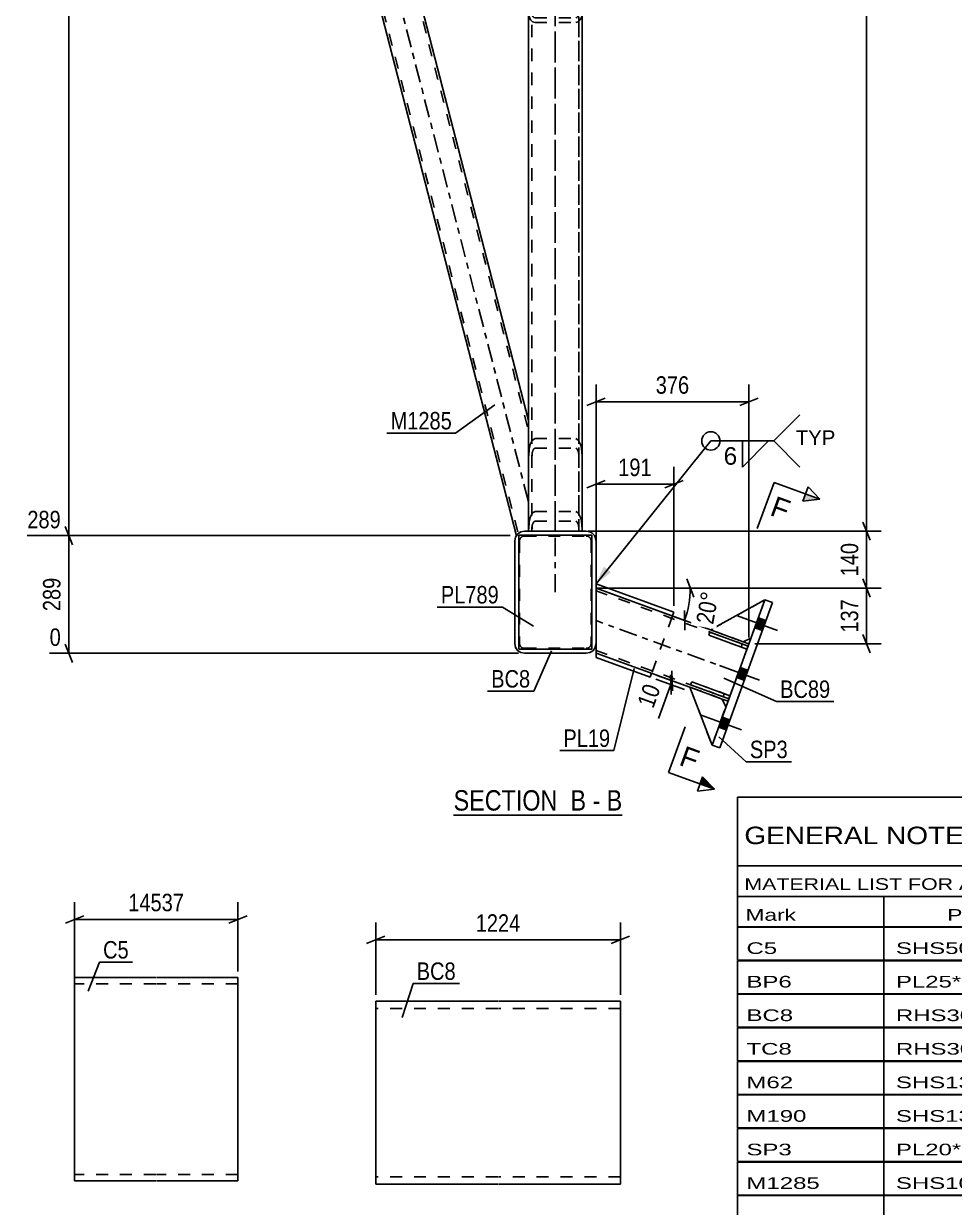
# Model space of a CAD drawing. Header units: millimetres. Extents: x 0 to 841, y 0 to 594.
# Drawn here: x 399 to 551.6, y 206 to 400 of the extents above; entities that cross this region are included whole.
import ezdxf

# ---------------------------------------------------------------- set-up
doc = ezdxf.new("R2010")
doc.units = ezdxf.units.MM
doc.linetypes.add('DXK_LINE_DOT2', pattern=[3.9198, 1.9599, -1.9599])
doc.linetypes.add('DXK_LINE_DOT3', pattern=[5.9187, 2.979, -0.9799, 0.9799, -0.9799])
doc.styles.add('Arial', font='arial.ttf', dxfattribs={"height": 0.2})
doc.styles.add('Arial Narrow', font='ARIALN.TTF', dxfattribs={"height": 0.2})

# ---------------------------------------------------------------- blocks, each defined once
blk = doc.blocks.new('Unknown-695494452-61 - 4595')
at = {"color": 6, "linetype": 'Continuous'}
blk.add_line((469.49, 270.31), (497.13, 270.31), dxfattribs=at)
at = {"color": 0, "linetype": 'Continuous'}
for points in [[(487.6, 271.06), (487.6, 274.56), (469.49, 274.56), (469.49, 271.06)], [(491.2, 271.06), (491.2, 274.56), (488.65, 274.56), (488.65, 271.06)], [(493.53, 271.06), (493.53, 274.56), (492.25, 274.56), (492.25, 271.06)], [(497.13, 271.06), (497.13, 274.56), (494.58, 274.56), (494.58, 271.06)]]:
    blk.add_wipeout(points, dxfattribs=at)
at = {"color": 7, "linetype": 'Continuous', "style": 'Arial Narrow'}
for s, p in [('SECTION ', (469.49, 271.06)), ('B', (488.65, 271.06)), ('B', (494.58, 271.06)), ('-', (492.25, 271.06))]:
    blk.add_text(s, height=3.34, dxfattribs=at).set_placement(p)
blk = doc.blocks.new('Part-695494452-1424 - 1408')
at = {"color": 2, "linetype": 'Continuous'}
for p, q in [((476.72, 239.85), (456.72, 239.85)), ((456.72, 212.25), (456.72, 239.85)), ((496.82, 239.85), (476.82, 239.85)), ((496.82, 239.85), (496.82, 209.85)), ((456.72, 212.25), (456.72, 209.85)), ((476.72, 209.85), (456.72, 209.85)), ((496.82, 209.85), (476.82, 209.85))]:
    blk.add_line(p, q, dxfattribs=at)
at = {"color": 7, "linetype": 'DXK_LINE_DOT2'}
for p, q in [((476.72, 238.65), (456.72, 238.65)), ((496.82, 238.65), (476.82, 238.65)), ((456.72, 210.03), (456.72, 212.25)), ((456.72, 211.05), (456.72, 211.14)), ((476.72, 211.05), (456.72, 211.05)), ((496.82, 211.05), (476.82, 211.05)), ((496.82, 211.05), (496.82, 211.14))]:
    blk.add_line(p, q, dxfattribs=at)
blk = doc.blocks.new('Part-695494452-1385 - 1367')
at = {"color": 2, "linetype": 'Continuous'}
for p, q in [((420.68, 243.71), (407.35, 243.71)), ((407.35, 212.51), (407.35, 243.71)), ((434.12, 243.71), (420.78, 243.71)), ((434.12, 243.71), (434.12, 210.37)), ((407.35, 212.51), (407.35, 210.37)), ((420.68, 210.37), (407.35, 210.37)), ((434.12, 210.37), (420.78, 210.37))]:
    blk.add_line(p, q, dxfattribs=at)
at = {"color": 7, "linetype": 'DXK_LINE_DOT2'}
for p, q in [((420.68, 242.64), (407.35, 242.64)), ((434.12, 242.64), (420.78, 242.64)), ((407.35, 210.53), (407.35, 212.51)), ((420.68, 211.44), (407.35, 211.44)), ((434.12, 211.44), (420.78, 211.44))]:
    blk.add_line(p, q, dxfattribs=at)
blk = doc.blocks.new('Part-695494452-4691 - 4595')
at = {"color": 2, "linetype": 'Continuous'}
for p, q in [((481.1, 316.85), (480.49, 316.72)), ((481.1, 316.85), (491.23, 316.85)), ((491.84, 316.72), (491.23, 316.85)), ((479.62, 315.86), (479.5, 315.25)), ((479.5, 315.25), (479.5, 298.45)), ((492.83, 315.25), (492.71, 315.86)), ((492.83, 298.45), (492.83, 315.25)), ((479.5, 298.45), (479.62, 297.83)), ((480.49, 296.97), (481.1, 296.85)), ((481.1, 296.85), (491.23, 296.85)), ((491.23, 296.85), (491.84, 296.97)), ((492.71, 297.83), (492.83, 298.45))]:
    blk.add_line(p, q, dxfattribs=at)
at = {"color": 7, "linetype": 'DXK_LINE_DOT2'}
for p, q in [((480.49, 316.72), (481.1, 316.85)), ((491.23, 316.85), (491.84, 316.72)), ((479.5, 315.25), (479.62, 315.86)), ((480.36, 315.55), (480.3, 315.25)), ((480.3, 315.25), (480.36, 315.55)), ((480.3, 315.25), (480.3, 298.45)), ((481.1, 316.05), (480.79, 315.98)), ((480.79, 315.98), (481.1, 316.05)), ((481.1, 316.05), (491.23, 316.05)), ((491.54, 315.98), (491.23, 316.05)), ((491.23, 316.05), (491.54, 315.98)), ((492.03, 315.25), (491.97, 315.55)), ((491.97, 315.55), (492.03, 315.25)), ((492.03, 315.25), (492.03, 298.45)), ((492.71, 315.86), (492.83, 315.25)), ((479.62, 297.83), (479.5, 298.45)), ((480.3, 298.45), (480.36, 298.14)), ((480.36, 298.14), (480.3, 298.45)), ((481.1, 296.85), (480.49, 296.97)), ((480.79, 297.71), (481.1, 297.65)), ((481.1, 297.65), (480.79, 297.71)), ((481.1, 297.65), (491.23, 297.65)), ((491.23, 297.65), (491.54, 297.71)), ((491.54, 297.71), (491.23, 297.65)), ((491.84, 296.97), (491.23, 296.85)), ((491.97, 298.14), (492.03, 298.45)), ((492.03, 298.45), (491.97, 298.14)), ((492.83, 298.45), (492.71, 297.83))]:
    blk.add_line(p, q, dxfattribs=at)
at = {"color": 2, "linetype": 'Continuous'}
for centre, start, end in [((481.1, 315.25), 112.5, 157.5), ((491.23, 315.25), 22.5, 67.5), ((481.1, 298.45), 202.5, 247.5), ((491.23, 298.45), 292.5, 337.5)]:
    blk.add_arc(centre, 1.6, start, end, dxfattribs=at)
at = {"color": 7, "linetype": 'DXK_LINE_DOT2'}
for centre, radius, start, end in [((491.23, 315.25), 1.6, 22.5, 67.5), ((481.1, 315.25), 0.8, 112.5, 157.5), ((481.1, 315.25), 0.8, 112.5, 157.5), ((491.23, 315.25), 0.8, 22.5, 67.5), ((491.23, 315.25), 0.8, 22.5, 67.5), ((481.1, 298.45), 1.6, 202.5, 247.5), ((481.1, 298.45), 0.8, 202.5, 247.5), ((481.1, 298.45), 0.8, 202.5, 247.5), ((491.23, 298.45), 0.8, 292.5, 337.5), ((491.23, 298.45), 0.8, 292.5, 337.5), ((491.23, 298.45), 1.6, 292.5, 337.5)]:
    blk.add_arc(centre, radius, start, end, dxfattribs=at)
blk = doc.blocks.new('Bolt-695494452-4602 - 4595')
at = {"linetype": 'Continuous'}
for points in [[(520.1, 300.57), (520.69, 302.2), (519.44, 302.66), (518.85, 301.03)], [(520.1, 300.57), (520.69, 302.2), (519.44, 302.66), (518.85, 301.03)], [(520.1, 300.57), (520.69, 302.2), (519.44, 302.66), (518.85, 301.03)], [(517.14, 292.43), (517.73, 294.06), (516.48, 294.51), (515.88, 292.89)], [(517.14, 292.43), (517.73, 294.06), (516.48, 294.51), (515.88, 292.89)], [(514.17, 284.29), (514.76, 285.91), (513.51, 286.37), (512.92, 284.74)], [(514.17, 284.29), (514.76, 285.91), (513.51, 286.37), (512.92, 284.74)], [(514.17, 284.29), (514.76, 285.91), (513.51, 286.37), (512.92, 284.74)]]:
    blk.add_hatch(color=1, dxfattribs=at).paths.add_polyline_path(points)
at = {"color": 1, "linetype": 'Continuous'}
for p, q in [((522.59, 300.59), (516.01, 302.98)), ((522.59, 300.59), (516.01, 302.98)), ((522.59, 300.59), (516.01, 302.98)), ((520.69, 302.2), (519.44, 302.66)), ((520.69, 302.2), (519.44, 302.66)), ((520.69, 302.2), (519.44, 302.66)), ((520.1, 300.57), (518.85, 301.03)), ((520.1, 300.57), (518.85, 301.03)), ((520.1, 300.57), (518.85, 301.03)), ((519.62, 292.45), (513.05, 294.84)), ((519.62, 292.45), (513.05, 294.84)), ((517.73, 294.06), (516.48, 294.51)), ((517.73, 294.06), (516.48, 294.51)), ((517.14, 292.43), (515.88, 292.89)), ((517.14, 292.43), (515.88, 292.89)), ((516.66, 284.3), (510.08, 286.7)), ((516.66, 284.3), (510.08, 286.7)), ((516.66, 284.3), (510.08, 286.7)), ((514.76, 285.91), (513.51, 286.37)), ((514.76, 285.91), (513.51, 286.37)), ((514.76, 285.91), (513.51, 286.37)), ((514.17, 284.29), (512.92, 284.74)), ((514.17, 284.29), (512.92, 284.74)), ((514.17, 284.29), (512.92, 284.74))]:
    blk.add_line(p, q, dxfattribs=at)
blk = doc.blocks.new('Part-695494452-4622 - 4595')
at = {"color": 2, "linetype": 'Continuous'}
for p, q in [((513.53, 289.34), (508.2, 291.28)), ((508.2, 291.28), (511.85, 281.8)), ((514.13, 288.06), (513.53, 289.34))]:
    blk.add_line(p, q, dxfattribs=at)
at = {"color": 7, "linetype": 'DXK_LINE_DOT2'}
blk.add_line((511.85, 281.8), (514.13, 288.06), dxfattribs=at)
blk = doc.blocks.new('Part-695494452-4636 - 4595')
at = {"color": 2, "linetype": 'Continuous'}
for p, q in [((520.51, 305.6), (511.85, 281.8)), ((513.1, 281.34), (521.76, 305.15)), ((520.51, 305.6), (521.76, 305.15)), ((511.85, 281.8), (513.1, 281.34))]:
    blk.add_line(p, q, dxfattribs=at)
blk = doc.blocks.new('Part-695494452-4641 - 4595')
at = {"color": 2, "linetype": 'Continuous'}
for p, q in [((492.83, 307.52), (511.62, 300.68)), ((492.83, 306.67), (492.83, 296.88)), ((516.95, 298.74), (517.89, 298.4)), ((492.83, 296.88), (508.2, 291.28)), ((514.47, 289), (513.53, 289.34))]:
    blk.add_line(p, q, dxfattribs=at)
at = {"color": 7, "linetype": 'DXK_LINE_DOT2'}
for p, q in [((492.83, 306.67), (492.83, 307.52)), ((492.83, 307.52), (492.83, 306.67)), ((492.83, 307.09), (517.75, 298.02)), ((511.62, 300.68), (516.95, 298.74)), ((492.83, 297.3), (514.61, 289.38)), ((517.89, 298.4), (514.47, 289)), ((508.2, 291.28), (513.53, 289.34))]:
    blk.add_line(p, q, dxfattribs=at)
at = {"color": 7, "linetype": 'DXK_LINE_DOT3'}
blk.add_line((516.18, 293.7), (492.83, 302.2), dxfattribs=at)
blk = doc.blocks.new('Part-695494452-4716 - 4595')
at = {"color": 7, "linetype": 'DXK_LINE_DOT2'}
for p, q in [((508.52, 292.16), (508.34, 291.66)), ((508.34, 291.66), (514.61, 289.38)), ((514.79, 289.88), (508.52, 292.16)), ((513.85, 290.22), (513.67, 289.72)), ((514.61, 289.38), (514.79, 289.88))]:
    blk.add_line(p, q, dxfattribs=at)
blk = doc.blocks.new('Part-695494452-4720 - 4595')
at = {"color": 7, "linetype": 'DXK_LINE_DOT2'}
for p, q in [((511.62, 300.68), (520.51, 305.6)), ((520.51, 305.6), (518.23, 299.34)), ((516.95, 298.74), (511.62, 300.68)), ((518.23, 299.34), (516.95, 298.74))]:
    blk.add_line(p, q, dxfattribs=at)
blk = doc.blocks.new('Part-695494452-4672 - 4595')
at = {"color": 7, "linetype": 'DXK_LINE_DOT2'}
for p, q in [((482.42, 413.06), (482.83, 413.18)), ((482.83, 413.18), (489.5, 413.18)), ((489.5, 413.18), (489.91, 413.06)), ((481.76, 411.61), (481.85, 412.21)), ((481.76, 411.61), (481.76, 316.85)), ((481.85, 412.21), (482.08, 412.72)), ((482.08, 412.72), (482.42, 413.06)), ((482.34, 411.91), (482.3, 411.61)), ((482.3, 411.61), (482.3, 316.85)), ((482.45, 412.16), (482.34, 411.91)), ((482.63, 412.33), (482.45, 412.16)), ((482.83, 412.39), (482.63, 412.33)), ((482.83, 412.39), (489.5, 412.39)), ((489.7, 412.33), (489.5, 412.39)), ((489.87, 412.16), (489.7, 412.33)), ((489.99, 411.91), (489.87, 412.16)), ((489.91, 413.06), (490.25, 412.72)), ((490.03, 411.61), (489.99, 411.91)), ((490.03, 411.61), (490.03, 316.85)), ((490.25, 412.72), (490.48, 412.21)), ((490.48, 412.21), (490.56, 411.61)), ((490.56, 411.61), (490.56, 316.85)), ((481.85, 401.18), (481.76, 401.78)), ((482.3, 401.78), (482.34, 401.48)), ((489.99, 401.48), (490.03, 401.78)), ((490.56, 401.78), (490.48, 401.18)), ((482.08, 400.67), (481.85, 401.18)), ((482.42, 400.32), (482.08, 400.67)), ((482.34, 401.48), (482.45, 401.22)), ((482.83, 400.21), (482.42, 400.32)), ((482.45, 401.22), (482.63, 401.05)), ((482.63, 401.05), (482.83, 400.99)), ((482.83, 400.99), (489.5, 400.99)), ((482.83, 400.21), (489.5, 400.21)), ((489.5, 400.99), (489.7, 401.05)), ((489.91, 400.32), (489.5, 400.21)), ((489.7, 401.05), (489.87, 401.22)), ((489.87, 401.22), (489.99, 401.48)), ((490.25, 400.67), (489.91, 400.32)), ((490.48, 401.18), (490.25, 400.67)), ((482.83, 332.03), (482.42, 331.79)), ((482.83, 332.03), (489.5, 332.03)), ((489.91, 331.79), (489.5, 332.03)), ((481.85, 330.08), (481.76, 328.88)), ((482.63, 330.33), (482.83, 330.45)), ((482.83, 330.45), (489.5, 330.45)), ((489.5, 330.45), (489.7, 330.33)), ((490.56, 328.88), (490.48, 330.08)), ((482.3, 328.88), (482.34, 329.48)), ((489.99, 329.48), (490.03, 328.88)), ((490.56, 316.85), (481.76, 316.85))]:
    blk.add_line(p, q, dxfattribs=at)
for centre, radius, start, end in [((485.51, 329.79), 3.68, 147.1249, 175.409), ((486.82, 329.79), 3.68, 4.591, 32.8751), ((484.17, 329.34), 1.84, 147.1249, 175.409), ((488.16, 329.34), 1.84, 4.591, 32.8751)]:
    blk.add_arc(centre, radius, start, end, dxfattribs=at)
blk = doc.blocks.new('Part-695494452-4678 - 4595')
at = {"color": 7, "linetype": 'DXK_LINE_DOT3'}
blk.add_line((486.16, 306.85), (486.16, 519.51), dxfattribs=at)
at = {"color": 2, "linetype": 'Continuous'}
for p, q in [((481.76, 331.81), (481.76, 509.51)), ((490.56, 509.51), (490.56, 316.85)), ((481.76, 331.81), (481.76, 316.85))]:
    blk.add_line(p, q, dxfattribs=at)
at = {"color": 7, "linetype": 'DXK_LINE_DOT2'}
for p, q in [((482.3, 509.51), (482.3, 316.85)), ((490.03, 316.85), (490.03, 509.51)), ((481.76, 331.81), (481.76, 331.81)), ((481.76, 331.81), (481.76, 331.81)), ((481.76, 316.85), (490.56, 316.85))]:
    blk.add_line(p, q, dxfattribs=at)
blk = doc.blocks.new('Part-695494452-4680 - 4595')
at = {"color": 7, "linetype": 'DXK_LINE_DOT2'}
for p, q in [((481.76, 316.85), (481.76, 509.51)), ((481.76, 509.51), (490.56, 509.51)), ((482.3, 509.51), (482.3, 316.85)), ((490.03, 509.51), (490.03, 316.85)), ((490.56, 509.51), (490.56, 316.85)), ((481.76, 497.48), (481.85, 496.27)), ((482.34, 496.88), (482.3, 497.48)), ((490.03, 497.48), (489.99, 496.88)), ((490.48, 496.27), (490.56, 497.48)), ((482.83, 495.91), (482.63, 496.03)), ((482.83, 495.91), (489.5, 495.91)), ((489.7, 496.03), (489.5, 495.91)), ((482.42, 494.57), (482.83, 494.33)), ((489.5, 494.33), (482.83, 494.33)), ((489.5, 494.33), (489.91, 494.57)), ((482.42, 319.83), (482.83, 320.07)), ((482.83, 320.07), (489.5, 320.07)), ((489.5, 320.07), (489.91, 319.83)), ((482.83, 318.5), (482.63, 318.38)), ((482.83, 318.5), (489.5, 318.5)), ((489.7, 318.38), (489.5, 318.5)), ((481.76, 316.92), (481.85, 318.13)), ((490.56, 316.85), (481.76, 316.85)), ((482.34, 317.53), (482.3, 316.92)), ((490.03, 316.92), (489.99, 317.53)), ((490.48, 318.13), (490.56, 316.92))]:
    blk.add_line(p, q, dxfattribs=at)
at = {"color": 7, "linetype": 'DXK_LINE_DOT3'}
blk.add_line((486.16, 316.85), (486.16, 507.31), dxfattribs=at)
at = {"color": 7, "linetype": 'DXK_LINE_DOT2'}
for centre, radius, start, end in [((484.17, 497.02), 1.84, 184.5911, 212.8753), ((488.16, 497.02), 1.84, 327.1247, 355.4089), ((485.51, 496.57), 3.68, 184.5911, 212.8753), ((486.82, 496.57), 3.68, 327.1247, 355.4089), ((485.51, 317.83), 3.68, 147.1247, 175.4089), ((484.17, 317.38), 1.84, 147.1247, 175.4089), ((488.16, 317.38), 1.84, 4.5911, 32.8753), ((486.82, 317.83), 3.68, 4.5911, 32.8753)]:
    blk.add_arc(centre, radius, start, end, dxfattribs=at)
blk = doc.blocks.new('Part-695494452-4704 - 4595')
at = {"color": 2, "linetype": 'Continuous'}
for p, q in [((492.83, 308.23), (505.59, 303.59)), ((505.59, 303.59), (505.36, 302.96)), ((492.83, 296.88), (492.83, 296.17)), ((492.83, 296.17), (501.71, 292.94)), ((501.94, 293.56), (501.71, 292.94))]:
    blk.add_line(p, q, dxfattribs=at)
at = {"color": 7, "linetype": 'DXK_LINE_DOT2'}
for p, q in [((492.83, 308.23), (492.83, 296.88)), ((505.36, 302.96), (501.94, 293.56))]:
    blk.add_line(p, q, dxfattribs=at)
blk = doc.blocks.new('Part-695494452-4717 - 4595')
at = {"color": 7, "linetype": 'DXK_LINE_DOT2'}
for p, q in [((511.49, 300.3), (511.31, 299.8)), ((511.31, 299.8), (517.57, 297.52)), ((517.75, 298.02), (511.49, 300.3)), ((516.81, 298.36), (516.63, 297.86)), ((517.57, 297.52), (517.75, 298.02))]:
    blk.add_line(p, q, dxfattribs=at)
blk = doc.blocks.new('Part-695494452-4718 - 4595')
at = {"color": 2, "linetype": 'Continuous'}
for p, q in [((508.34, 291.66), (508.52, 292.16)), ((514.61, 289.38), (508.34, 291.66)), ((508.52, 292.16), (514.79, 289.88)), ((514.79, 289.88), (514.61, 289.38))]:
    blk.add_line(p, q, dxfattribs=at)
at = {"color": 7, "linetype": 'DXK_LINE_DOT2'}
blk.add_line((513.67, 289.72), (513.85, 290.22), dxfattribs=at)
blk = doc.blocks.new('Part-695494452-4719 - 4595')
at = {"color": 2, "linetype": 'Continuous'}
for p, q in [((511.31, 299.8), (511.49, 300.3)), ((517.57, 297.52), (511.31, 299.8)), ((511.49, 300.3), (517.75, 298.02)), ((517.75, 298.02), (517.57, 297.52))]:
    blk.add_line(p, q, dxfattribs=at)
at = {"color": 7, "linetype": 'DXK_LINE_DOT2'}
blk.add_line((516.63, 297.86), (516.81, 298.36), dxfattribs=at)
blk = doc.blocks.new('Part-695494452-4721 - 4595')
at = {"color": 2, "linetype": 'Continuous'}
for p, q in [((511.62, 300.68), (520.51, 305.6)), ((516.95, 298.74), (511.62, 300.68)), ((518.23, 299.34), (516.95, 298.74))]:
    blk.add_line(p, q, dxfattribs=at)
at = {"color": 7, "linetype": 'DXK_LINE_DOT2'}
blk.add_line((520.51, 305.6), (518.23, 299.34), dxfattribs=at)
blk = doc.blocks.new('Part-695494452-4722 - 4595')
at = {"color": 7, "linetype": 'DXK_LINE_DOT2'}
for p, q in [((513.53, 289.34), (508.2, 291.28)), ((508.2, 291.28), (511.85, 281.8)), ((514.13, 288.06), (513.53, 289.34)), ((511.85, 281.8), (514.13, 288.06))]:
    blk.add_line(p, q, dxfattribs=at)
blk = doc.blocks.new('Part-695494452-4732 - 4595')
at = {"color": 2, "linetype": 'Continuous'}
for p, q in [((436.66, 506.52), (431.13, 504.5)), ((437.42, 506.79), (436.66, 506.52)), ((437.42, 506.79), (481.76, 335.01)), ((431.13, 504.5), (479.77, 316.08)), ((481.76, 331.81), (481.76, 316.85))]:
    blk.add_line(p, q, dxfattribs=at)
at = {"color": 7, "linetype": 'DXK_LINE_DOT2'}
for p, q in [((437.04, 506.65), (481.76, 333.41)), ((437.36, 506.77), (437.2, 506.71)), ((437.42, 506.79), (437.36, 506.77)), ((431.5, 504.63), (480.08, 316.45)), ((481.76, 335.01), (481.76, 331.81)), ((481.76, 335.01), (481.76, 333.03)), ((479.97, 316.38), (479.77, 316.08)), ((479.97, 316.38), (479.94, 316.34)), ((480.43, 316.69), (479.97, 316.38)), ((480.49, 316.72), (480.43, 316.69)), ((480.43, 316.69), (480.49, 316.72)), ((480.49, 316.72), (480.43, 316.69)), ((480.43, 316.69), (480.49, 316.72)), ((481.1, 316.85), (480.49, 316.72)), ((480.49, 316.72), (481.1, 316.85)), ((481.1, 316.85), (480.49, 316.72)), ((480.49, 316.72), (481.1, 316.85)), ((481.1, 316.85), (481.76, 316.85))]:
    blk.add_line(p, q, dxfattribs=at)
at = {"color": 7, "linetype": 'DXK_LINE_DOT3'}
blk.add_line((481.76, 321.67), (434.27, 505.64), dxfattribs=at)
blk = doc.blocks.new('Part-695494452-12396 - 4595')
at = {"color": 2, "linetype": 'Continuous'}
for p, q in [((480.16, 316.18), (480.16, 297.51)), ((492.16, 316.18), (480.16, 316.18)), ((492.16, 297.51), (492.16, 316.18)), ((480.16, 297.51), (492.16, 297.51))]:
    blk.add_line(p, q, dxfattribs=at)
blk = doc.blocks.new('StraightDimension-695494452-1427 - 1408')
at = {"color": 7, "linetype": 'Continuous'}
for p, q in [((456.72, 240.85), (456.72, 252.7)), ((496.82, 240.85), (496.82, 252.7)), ((458.22, 250.45), (455.22, 249.25)), ((495.32, 249.25), (498.32, 250.45)), ((456.72, 249.85), (496.82, 249.85))]:
    blk.add_line(p, q, dxfattribs=at)
at = {"color": 0}
blk.add_wipeout([(481.03, 250.6), (481.03, 254.8), (472.51, 254.8), (472.51, 250.6)], dxfattribs=at)
at = {"color": 3, "style": 'Arial Narrow'}
blk.add_text('1224', height=2.863, dxfattribs=at).set_placement((473.11, 251.2))
blk = doc.blocks.new('StraightDimension-695494452-1388 - 1367')
at = {"color": 7, "linetype": 'Continuous'}
for p, q in [((407.35, 242.21), (407.35, 256.06)), ((434.12, 244.71), (434.12, 256.06)), ((408.85, 253.81), (405.85, 252.61)), ((407.35, 253.21), (434.12, 253.21)), ((432.62, 252.61), (435.62, 253.81))]:
    blk.add_line(p, q, dxfattribs=at)
at = {"color": 0}
blk.add_wipeout([(425.9, 253.96), (425.9, 258.16), (415.56, 258.16), (415.56, 253.96)], dxfattribs=at)
at = {"color": 3, "style": 'Arial Narrow'}
blk.add_text('14537', height=2.863, dxfattribs=at).set_placement((416.16, 254.56))
blk = doc.blocks.new('AngleDimension-695494452-4768 - 4595')
at = {"color": 7, "linetype": 'Continuous'}
for p, q in [((507.69, 309.02), (508.89, 306.02)), ((508.29, 307.52), (492.83, 307.52)), ((507.36, 302.23), (492.83, 307.52)), ((493.77, 307.18), (507.36, 302.23)), ((507.41, 300.62), (507.31, 303.85))]:
    blk.add_line(p, q, dxfattribs=at)
blk.add_arc((492.83, 307.52), 15.46, 340.0002, 0, dxfattribs=at)
at = {"color": 0}
blk.add_wipeout([(513.64, 307.13), (509.5, 307.86), (508.38, 301.5), (512.52, 300.77)], dxfattribs=at)
at = {"color": 3, "style": 'Arial Narrow'}
blk.add_text('20°', height=2.863, rotation=80.0021, dxfattribs=at).set_placement((512.03, 301.46))
blk = doc.blocks.new('StraightDimension-695494452-4801 - 4595')
at = {"color": 7, "linetype": 'Continuous'}
for p, q in [((502.88, 293.22), (507.59, 291.51)), ((505.15, 290.09), (505.05, 293.32)), ((505.28, 293.94), (505.38, 290.71)), ((502.65, 292.59), (507.36, 290.88)), ((505.1, 291.7), (505.33, 292.33))]:
    blk.add_line(p, q, dxfattribs=at)
at = {"color": 0}
blk.add_wipeout([(504.22, 291.46), (500.27, 292.9), (498.61, 288.34), (502.56, 286.9)], dxfattribs=at)
at = {"color": 7, "linetype": 'Continuous'}
blk.add_line((505.1, 291.7), (503.08, 286.15), dxfattribs=at)
blk.add_line((505.1, 291.7), (503.08, 286.15), dxfattribs=at)
at = {"color": 3, "style": 'Arial Narrow'}
blk.add_text('10', height=2.863, rotation=69.9983, dxfattribs=at).set_placement((502.2, 287.67))
blk = doc.blocks.new('StraightDimension-695494452-4778 - 4595')
at = {"color": 7, "linetype": 'Continuous'}
for p, q in [((492.83, 309.23), (492.83, 327.38)), ((505.59, 304.59), (505.59, 327.38)), ((494.33, 325.13), (491.33, 323.93)), ((492.83, 324.53), (505.59, 324.53)), ((504.09, 323.93), (507.09, 325.13))]:
    blk.add_line(p, q, dxfattribs=at)
at = {"color": 0}
blk.add_wipeout([(502.55, 325.28), (502.55, 329.48), (495.87, 329.48), (495.87, 325.28)], dxfattribs=at)
at = {"color": 3, "style": 'Arial Narrow'}
blk.add_text('191', height=2.863, dxfattribs=at).set_placement((496.47, 325.88))
blk = doc.blocks.new('StraightDimension-695494452-4841 - 4595')
at = {"color": 7, "linetype": 'Continuous'}
for p, q in [((492.83, 309.23), (492.83, 340.87)), ((517.89, 299.4), (517.89, 340.87)), ((494.33, 338.62), (491.33, 337.42)), ((492.83, 338.02), (517.89, 338.02)), ((516.39, 337.42), (519.39, 338.62))]:
    blk.add_line(p, q, dxfattribs=at)
at = {"color": 0}
blk.add_wipeout([(508.7, 338.77), (508.7, 342.97), (502.02, 342.97), (502.02, 338.77)], dxfattribs=at)
at = {"color": 3, "style": 'Arial Narrow'}
blk.add_text('376', height=2.863, dxfattribs=at).set_placement((502.62, 339.37))
blk = doc.blocks.new('StraightDimension-695494452-4882 - 4595')
at = {"color": 7, "linetype": 'Continuous'}
for p, q in [((536.56, 309.02), (537.76, 306.02)), ((493.83, 307.52), (539.56, 307.52)), ((537.16, 298.4), (537.16, 307.52)), ((537.76, 296.9), (536.56, 299.9)), ((518.89, 298.4), (539.56, 298.4))]:
    blk.add_line(p, q, dxfattribs=at)
at = {"color": 0}
blk.add_wipeout([(536.41, 306.3), (532.21, 306.3), (532.21, 299.62), (536.41, 299.62)], dxfattribs=at)
at = {"color": 3, "style": 'Arial Narrow'}
blk.add_text('137', height=2.863, rotation=90.0002, dxfattribs=at).set_placement((535.81, 300.22))
blk = doc.blocks.new('StraightDimension-695494452-4888 - 4595')
at = {"color": 7, "linetype": 'Continuous'}
for p, q in [((536.56, 318.35), (537.76, 315.35)), ((491.56, 316.85), (539.56, 316.85)), ((537.16, 307.52), (537.16, 316.85)), ((537.76, 306.02), (536.56, 309.02)), ((493.83, 307.52), (539.56, 307.52))]:
    blk.add_line(p, q, dxfattribs=at)
at = {"color": 0}
blk.add_wipeout([(536.41, 315.52), (532.21, 315.52), (532.21, 308.84), (536.41, 308.84)], dxfattribs=at)
at = {"color": 3, "style": 'Arial Narrow'}
blk.add_text('140', height=2.863, rotation=90.0002, dxfattribs=at).set_placement((535.81, 309.44))
blk = doc.blocks.new('StraightDimension-695494452-4895 - 4595')
at = {"color": 7, "linetype": 'Continuous'}
for p, q in [((537.16, 316.85), (537.16, 519.98)), ((536.56, 318.35), (537.76, 315.35)), ((491.56, 316.85), (539.56, 316.85))]:
    blk.add_line(p, q, dxfattribs=at)
blk = doc.blocks.new('StraightDimension-695494452-26280 - 4595')
at = {"color": 7, "linetype": 'Continuous'}
for p, q in [((406.39, 316.12), (406.39, 504.52)), ((405.79, 317.62), (406.99, 314.62)), ((478.76, 316.12), (399.61, 316.12))]:
    blk.add_line(p, q, dxfattribs=at)
blk = doc.blocks.new('StraightDimension-695494452-26281 - 4595')
at = {"color": 7, "linetype": 'Continuous'}
for p, q in [((406.99, 314.62), (405.79, 317.62)), ((478.76, 316.12), (399.61, 316.12)), ((406.39, 296.85), (406.39, 316.12)), ((480.1, 296.85), (403.27, 296.85)), ((405.79, 298.35), (406.99, 295.35))]:
    blk.add_line(p, q, dxfattribs=at)
at = {"color": 0, "linetype": 'Continuous'}
for points in [[(405.69, 316.72), (405.69, 320.92), (399.01, 320.92), (399.01, 316.72)], [(405.69, 297.45), (405.69, 301.65), (402.67, 301.65), (402.67, 297.45)]]:
    blk.add_wipeout(points, dxfattribs=at)
at = {"color": 0}
blk.add_wipeout([(405.64, 309.82), (401.44, 309.82), (401.44, 303.14), (405.64, 303.14)], dxfattribs=at)
at = {"color": 3, "linetype": 'Continuous', "style": 'Arial Narrow'}
for s, height, p in [('289', 2.863, (399.61, 317.32)), ('0', 2.86, (403.27, 298.05))]:
    blk.add_text(s, height=height, dxfattribs=at).set_placement(p)
at = {"color": 3, "style": 'Arial Narrow'}
blk.add_text('289', height=2.863, rotation=90.0002, dxfattribs=at).set_placement((405.04, 303.74))
blk = doc.blocks.new('Unknown-695494452-27538')
at = {"color": 7, "linetype": 'Continuous'}
for p, q in [((516, 273.25), (676, 273.25)), ((516, 262), (516, 273.25)), ((516, 262), (676, 262)), ((516, 262), (516, 257)), ((516, 257), (676, 257)), ((516, 257), (516, 252)), ((540, 257), (540, 252)), ((516, 252), (676, 252)), ((516, 251.95), (516, 246.55)), ((516, 251.95), (676, 251.95)), ((540, 252), (540, 246.5)), ((516, 246.55), (676, 246.55)), ((516, 246.45), (516, 241.05)), ((516, 246.45), (676, 246.45)), ((540, 246.5), (540, 241)), ((516, 241.05), (676, 241.05)), ((516, 240.95), (516, 235.55)), ((516, 240.95), (676, 240.95)), ((540, 241), (540, 235.5)), ((516, 235.55), (676, 235.55)), ((516, 235.45), (516, 230.05)), ((516, 235.45), (676, 235.45)), ((540, 235.5), (540, 230)), ((516, 230.05), (676, 230.05)), ((516, 229.95), (516, 224.55)), ((516, 229.95), (676, 229.95)), ((540, 230), (540, 224.5)), ((516, 224.55), (676, 224.55)), ((516, 224.45), (516, 219.05)), ((516, 224.45), (676, 224.45)), ((540, 224.5), (540, 219)), ((516, 219.05), (676, 219.05)), ((516, 218.95), (516, 213.55)), ((516, 218.95), (676, 218.95)), ((540, 219), (540, 213.5)), ((516, 213.55), (676, 213.55)), ((516, 213.45), (516, 208.05)), ((516, 213.45), (676, 213.45)), ((540, 213.5), (540, 208)), ((516, 208.05), (676, 208.05)), ((516, 207.95), (516, 202.55)), ((516, 207.95), (676, 207.95)), ((540, 208), (540, 202.5))]:
    blk.add_line(p, q, dxfattribs=at)
at = {"color": 7, "style": 'Arial Narrow'}
for s, height, width, p in [('GENERAL NOTES & WELD DETAILS :', 2.8633, 1.4, (517.15, 265.56)), ("MATERIAL LIST FOR ASSEMBLY MK'D", 1.9089, 1.6, (517.15, 258.06)), ('Mark', 1.909, 1.7, (517.34, 253)), ('Profile', 1.909, 1.7, (550.41, 253))]:
    blk.add_text(s, height=height, dxfattribs=dict(at, width=width)).set_placement(p)
at = {"color": 7, "linetype": 'Continuous', "style": 'Arial Narrow', "width": 1.794707}
for s, height, p in [('C5', 1.909, (517.5, 247.56)), ('SHS500*16', 1.909, (542, 247.56)), ('BP6', 1.909, (517.5, 242.06)), ('PL25*800', 1.909, (542, 242.06)), ('BC8', 1.909, (517.5, 236.56)), ('RHS300*200*12', 1.9089, (542, 236.56)), ('TC8', 1.909, (517.5, 231.06)), ('RHS300*200*12', 1.9089, (542, 231.06)), ('M62', 1.909, (517.5, 225.56)), ('SHS132*8', 1.909, (542, 225.56)), ('M190', 1.909, (517.5, 220.06)), ('SHS132*8', 1.909, (542, 220.06)), ('SP3', 1.909, (517.5, 214.56)), ('PL20*380', 1.909, (542, 214.56)), ('M1285', 1.909, (517.5, 209.06)), ('SHS100*6', 1.909, (542, 209.06))]:
    blk.add_text(s, height=height, dxfattribs=at).set_placement(p)
blk = doc.blocks.new('Mark-695494452-1420 - 1408')
at = {"color": 0}
blk.add_wipeout([(469.83, 243.31), (469.83, 246.31), (463.44, 246.31), (463.44, 243.31)], dxfattribs=at)
blk.add_wipeout([(469.83, 243.31), (469.83, 246.31), (463.44, 246.31), (463.44, 243.31)], dxfattribs=at)
at = {"color": 30, "linetype": 'Continuous'}
for p, q in [((461.07, 237.15), (462.84, 242.71)), ((462.84, 242.71), (470.43, 242.71))]:
    blk.add_line(p, q, dxfattribs=at)
at = {"color": 3, "style": 'Arial Narrow'}
blk.add_text('BC8', height=2.863, dxfattribs=at).set_placement((463.44, 243.31))
blk = doc.blocks.new('Mark-695494452-1381 - 1367')
at = {"color": 0}
blk.add_wipeout([(416.23, 246.81), (416.23, 249.81), (412.03, 249.81), (412.03, 246.81)], dxfattribs=at)
blk.add_wipeout([(416.23, 246.81), (416.23, 249.81), (412.03, 249.81), (412.03, 246.81)], dxfattribs=at)
at = {"color": 30, "linetype": 'Continuous'}
for p, q in [((409.58, 241.49), (411.43, 246.21)), ((411.43, 246.21), (416.83, 246.21))]:
    blk.add_line(p, q, dxfattribs=at)
at = {"color": 3, "style": 'Arial Narrow'}
blk.add_text('C5', height=2.863, dxfattribs=at).set_placement((412.03, 246.81))
blk = doc.blocks.new('Mark-695494452-4632 - 4595')
at = {"color": 0}
blk.add_wipeout([(524.26, 279.65), (524.26, 282.65), (518.05, 282.65), (518.05, 279.65)], dxfattribs=at)
blk.add_wipeout([(524.26, 279.65), (524.26, 282.65), (518.05, 282.65), (518.05, 279.65)], dxfattribs=at)
at = {"color": 30, "linetype": 'Continuous'}
for p, q in [((512.98, 283.14), (517.45, 279.05)), ((517.45, 279.05), (524.86, 279.05))]:
    blk.add_line(p, q, dxfattribs=at)
at = {"color": 3, "style": 'Arial Narrow'}
blk.add_text('SP3', height=2.863, dxfattribs=at).set_placement((518.05, 279.65))
blk = doc.blocks.new('Mark-695494452-4700 - 4595')
at = {"color": 0}
blk.add_wipeout([(495.15, 281.49), (495.15, 284.49), (487.48, 284.49), (487.48, 281.49)], dxfattribs=at)
blk.add_wipeout([(495.15, 281.49), (495.15, 284.49), (487.48, 284.49), (487.48, 281.49)], dxfattribs=at)
at = {"color": 30, "linetype": 'Continuous'}
for p in [(499.1, 294.32), (486.88, 280.89)]:
    blk.add_line(p, (495.75, 280.89), dxfattribs=at)
at = {"color": 3, "style": 'Arial Narrow'}
blk.add_text('PL19', height=2.863, dxfattribs=at).set_placement((487.48, 281.49))
blk = doc.blocks.new('Mark-695494452-4637 - 4595')
at = {"color": 0}
blk.add_wipeout([(531.23, 289.52), (531.23, 292.52), (523.01, 292.52), (523.01, 289.52)], dxfattribs=at)
blk.add_wipeout([(531.23, 289.52), (531.23, 292.52), (523.01, 292.52), (523.01, 289.52)], dxfattribs=at)
at = {"color": 30, "linetype": 'Continuous'}
for p, q in [((513.8, 292.78), (522.41, 288.92)), ((522.41, 288.92), (531.83, 288.92))]:
    blk.add_line(p, q, dxfattribs=at)
at = {"color": 3, "style": 'Arial Narrow'}
blk.add_text('BC89', height=2.863, dxfattribs=at).set_placement((523.01, 289.52))
blk = doc.blocks.new('Mark-695494452-12543 - 4595')
at = {"color": 0}
blk.add_wipeout([(476.9, 305), (476.9, 308), (467.4, 308), (467.4, 305)], dxfattribs=at)
blk.add_wipeout([(476.9, 305), (476.9, 308), (467.4, 308), (467.4, 305)], dxfattribs=at)
at = {"color": 30, "linetype": 'Continuous'}
for p in [(466.8, 304.4), (482.58, 301.27)]:
    blk.add_line(p, (477.5, 304.4), dxfattribs=at)
at = {"color": 3, "style": 'Arial Narrow'}
blk.add_text('PL789', height=2.863, dxfattribs=at).set_placement((467.4, 305))
blk = doc.blocks.new('SectionMark-695494452-4920 - 4595')
at = {"linetype": 'Continuous'}
for points in [[(526.75, 321.75), (527.18, 322.92), (529.53, 322.07)], [(509.88, 275.41), (510.31, 276.58), (512.23, 274.55)]]:
    blk.add_hatch(color=6, dxfattribs=at).paths.add_polyline_path(points)
at = {"color": 6, "linetype": 'Continuous'}
for p, q in [((526.75, 321.75), (527.61, 324.1)), ((527.61, 324.1), (529.53, 322.07)), ((529.53, 322.07), (526.75, 321.75)), ((510.31, 276.58), (509.46, 274.23)), ((512.23, 274.55), (510.31, 276.58)), ((512.23, 274.55), (509.46, 274.23))]:
    blk.add_line(p, q, dxfattribs=at)
at = {"color": 0, "linetype": 'Continuous'}
for points in [[(523.83, 318.56), (525.03, 321.84), (522.35, 322.82), (521.15, 319.53)], [(508.93, 277.62), (510.13, 280.91), (507.45, 281.88), (506.25, 278.59)]]:
    blk.add_wipeout(points, dxfattribs=at)
at = {"color": 6, "linetype": 'Continuous'}
for p, q in [((522.01, 324.81), (519.27, 317.29)), ((522.01, 324.81), (529.53, 322.07)), ((504.72, 277.29), (507.45, 284.81)), ((504.72, 277.29), (512.23, 274.55))]:
    blk.add_line(p, q, dxfattribs=at)
at = {"color": 3, "linetype": 'Continuous', "style": 'Arial'}
for p in [(521.15, 319.53), (506.25, 278.59)]:
    blk.add_text('F', height=3.34, rotation=-20.002, dxfattribs=at).set_placement(p)
blk = doc.blocks.new('Mark-695494452-4687 - 4595')
at = {"color": 0}
blk.add_wipeout([(482.04, 291.22), (482.04, 294.22), (475.65, 294.22), (475.65, 291.22)], dxfattribs=at)
blk.add_wipeout([(482.04, 291.22), (482.04, 294.22), (475.65, 294.22), (475.65, 291.22)], dxfattribs=at)
at = {"color": 30, "linetype": 'Continuous'}
for p in [(485.56, 297.24), (475.05, 290.62)]:
    blk.add_line(p, (482.64, 290.62), dxfattribs=at)
at = {"color": 3, "style": 'Arial Narrow'}
blk.add_text('BC8', height=2.863, dxfattribs=at).set_placement((475.65, 291.22))
blk = doc.blocks.new('Mark-695494452-4728 - 4595')
at = {"color": 0}
blk.add_wipeout([(469.21, 333.52), (469.21, 336.52), (459.16, 336.52), (459.16, 333.52)], dxfattribs=at)
blk.add_wipeout([(469.21, 333.52), (469.21, 336.52), (459.16, 336.52), (459.16, 333.52)], dxfattribs=at)
at = {"color": 30, "linetype": 'Continuous'}
for p in [(476.23, 337.54), (458.56, 332.92)]:
    blk.add_line(p, (469.81, 332.92), dxfattribs=at)
at = {"color": 3, "style": 'Arial Narrow'}
blk.add_text('M1285', height=2.863, dxfattribs=at).set_placement((459.16, 333.52))
blk = doc.blocks.new('WeldMark-695494452-4924 - 4595')
at = {"linetype": 'Continuous'}
blk.add_hatch(color=30, dxfattribs=at).paths.add_polyline_path([(495.29, 310.1), (492.83, 308.23), (494.13, 311.04)])
at = {"color": 3, "linetype": 'Continuous'}
for q in [(526.25, 335.93), (526.25, 327.36)]:
    blk.add_line((521.97, 331.64), q, dxfattribs=at)
at = {"color": 30, "linetype": 'Continuous'}
blk.add_line((492.83, 308.23), (511.65, 331.64), dxfattribs=at)
at = {"color": 3, "linetype": 'Continuous'}
blk.add_arc((511.65, 331.64), 1.5, 90, 270, dxfattribs=at)
at = {"color": 0}
blk.add_wipeout([(516.17, 327.54), (516.17, 330.94), (513.55, 330.94), (513.55, 327.54)], dxfattribs=at)
at = {"color": 30, "linetype": 'Continuous'}
blk.add_line((511.65, 331.64), (521.97, 331.64), dxfattribs=at)
at = {"color": 3, "linetype": 'Continuous'}
for p, q in [((516.83, 331.64), (521.11, 331.64)), ((521.11, 331.64), (516.83, 327.36)), ((516.83, 327.36), (516.83, 331.64))]:
    blk.add_line(p, q, dxfattribs=at)
blk.add_arc((511.65, 331.64), 1.5, 270, 90, dxfattribs=at)
at = {"color": 3, "style": 'Arial'}
blk.add_text('6', height=2.87, dxfattribs=at).set_placement((513.75, 327.74))
at = {"color": 0, "linetype": 'Continuous'}
blk.add_wipeout([(532.05, 330.99), (532.05, 333.49), (525.57, 333.49), (525.57, 330.99)], dxfattribs=at)
blk.add_wipeout([(532.05, 330.99), (532.05, 333.49), (525.57, 333.49), (525.57, 330.99)], dxfattribs=at)
at = {"color": 3, "linetype": 'Continuous', "style": 'Arial'}
blk.add_text('TYP', height=2.388, dxfattribs=at).set_placement((525.57, 330.99))

msp = doc.modelspace()

# ---------------------------------------------------------------- block references
for name in ['Part-695494452-4678 - 4595', 'Part-695494452-4680 - 4595', 'Part-695494452-4732 - 4595', 'Part-695494452-4672 - 4595', 'Part-695494452-4691 - 4595', 'Part-695494452-12396 - 4595', 'Part-695494452-4704 - 4595', 'Part-695494452-4641 - 4595', 'Part-695494452-4720 - 4595', 'Part-695494452-4721 - 4595', 'Part-695494452-4636 - 4595', 'Bolt-695494452-4602 - 4595', 'Part-695494452-4717 - 4595', 'Part-695494452-4719 - 4595', 'Part-695494452-4622 - 4595', 'Part-695494452-4722 - 4595', 'Part-695494452-4716 - 4595', 'Part-695494452-4718 - 4595', 'Unknown-695494452-61 - 4595', 'Unknown-695494452-27538', 'StraightDimension-695494452-1427 - 1408', 'Part-695494452-1385 - 1367', 'Part-695494452-1424 - 1408']:
    msp.add_blockref(name, (0, 0))

# ---------------------------------------------------------------- next in the draw order: block references
for name in ['StraightDimension-695494452-26280 - 4595', 'AngleDimension-695494452-4768 - 4595', 'StraightDimension-695494452-4801 - 4595', 'Mark-695494452-4637 - 4595', 'Mark-695494452-4632 - 4595', 'StraightDimension-695494452-1388 - 1367', 'Mark-695494452-1420 - 1408']:
    msp.add_blockref(name, (0, 0))

# ---------------------------------------------------------------- next in the draw order: block references
for name in ['Mark-695494452-4728 - 4595', 'StraightDimension-695494452-4778 - 4595', 'StraightDimension-695494452-26281 - 4595', 'Mark-695494452-4700 - 4595', 'Mark-695494452-1381 - 1367']:
    msp.add_blockref(name, (0, 0))

# ---------------------------------------------------------------- next in the draw order: block references
for name in ['StraightDimension-695494452-4841 - 4595', 'Mark-695494452-12543 - 4595', 'Mark-695494452-4687 - 4595']:
    msp.add_blockref(name, (0, 0))

# ---------------------------------------------------------------- next in the draw order: block references
msp.add_blockref('StraightDimension-695494452-4882 - 4595', (0, 0))

# ---------------------------------------------------------------- next in the draw order: block references
msp.add_blockref('StraightDimension-695494452-4888 - 4595', (0, 0))

# ---------------------------------------------------------------- next in the draw order: block references
msp.add_blockref('StraightDimension-695494452-4895 - 4595', (0, 0))

# ---------------------------------------------------------------- next in the draw order: block references
msp.add_blockref('SectionMark-695494452-4920 - 4595', (0, 0))

# ---------------------------------------------------------------- next in the draw order: block references
msp.add_blockref('WeldMark-695494452-4924 - 4595', (0, 0))

doc.saveas('drawing.dxf')
